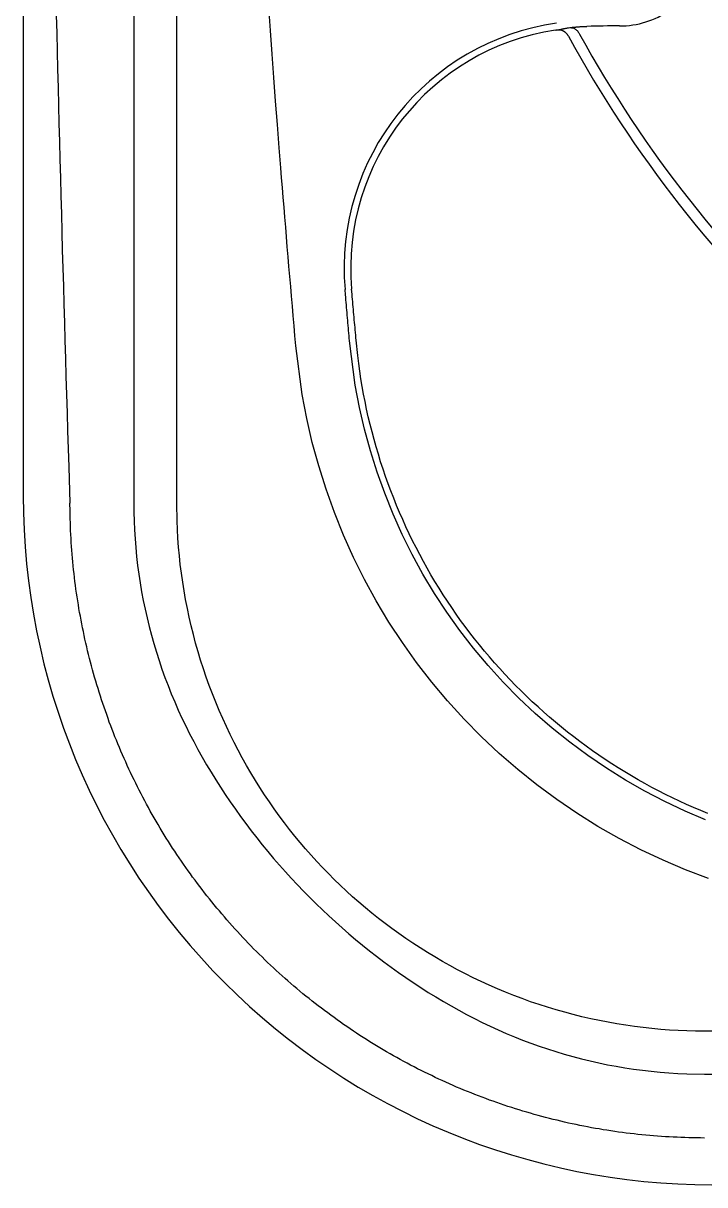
# Model space of a CAD drawing. Extents: x 527 to 614, y 487 to 635.
# Drawn here: x 526.9 to 538.78, y 505.03 to 525.26 of the extents above; entities that cross this region are included whole.
import ezdxf

# ---------------------------------------------------------------- set-up
doc = ezdxf.new("R2010")
doc.units = 0
doc.header["$MEASUREMENT"] = 0
doc.layers.add('1', color=4, linetype='Continuous')

# ---------------------------------------------------------------- blocks, each defined once
blk = doc.blocks.new('VANGUARD')
at = {"layer": '1', "color": 3, "linetype": 'Continuous'}
for p, q in [((1.929, 74.866), (1.929, 11.869)), ((11.871, 1.928), (36.204, 1.928))]:
    blk.add_line(p, q, dxfattribs=at)
at = {"layer": '1', "color": 4}
blk.add_lwpolyline([(86.737, 74.737, 0.414214), (74.737, 86.737), (12, 86.737, 0.414214), (0, 74.737), (0, 12, 0.414214), (12, 0), (74.737, 0, 0.414214), (86.737, 12)], format="xyb", close=True, dxfattribs=at)
at = {"layer": '1', "color": 3, "linetype": 'Continuous'}
for points in [[(2.677, 11.868), (2.677, 13.668), (2.677, 15.468), (2.677, 17.268), (2.677, 19.068), (2.677, 20.868)], [(0.577, 20.373), (0.584, 20.058), (0.592, 19.743), (0.6, 19.428), (0.607, 19.113), (0.615, 18.798), (0.623, 18.484), (0.631, 18.169), (0.64, 17.854), (0.648, 17.539), (0.656, 17.224), (0.665, 16.909), (0.673, 16.594), (0.682, 16.28), (0.691, 15.965), (0.7, 15.65), (0.709, 15.335), (0.718, 15.02), (0.727, 14.705), (0.736, 14.391), (0.745, 14.076), (0.755, 13.761), (0.764, 13.446), (0.774, 13.131), (0.784, 12.816), (0.794, 12.502), (0.813, 11.872)], [(9.275, 20.103), (9.276, 20.105), (9.278, 20.106), (9.28, 20.107), (9.281, 20.108), (9.283, 20.109), (9.285, 20.11), (9.286, 20.11), (9.288, 20.111), (9.29, 20.112), (9.292, 20.112), (9.294, 20.113), (9.295, 20.113), (9.297, 20.114), (9.299, 20.114), (9.3, 20.114), (9.302, 20.115), (9.303, 20.115), (9.305, 20.115), (9.306, 20.115), (9.308, 20.116), (9.309, 20.116), (9.311, 20.116), (9.312, 20.116), (9.314, 20.116), (9.315, 20.116), (9.316, 20.116), (9.318, 20.115), (9.319, 20.115), (9.322, 20.113)], [(9.322, 20.113), (9.332, 20.116), (9.342, 20.119), (9.352, 20.121), (9.362, 20.123), (9.372, 20.126), (9.382, 20.128), (9.392, 20.13), (9.403, 20.132), (9.413, 20.134), (9.423, 20.136), (9.433, 20.138), (9.443, 20.14), (9.454, 20.142), (9.464, 20.143), (9.474, 20.145), (9.485, 20.147), (9.495, 20.148), (9.505, 20.15), (9.526, 20.153)], [(9.322, 20.113), (9.325, 20.115), (9.328, 20.115), (9.331, 20.116), (9.335, 20.117), (9.338, 20.117), (9.342, 20.117), (9.345, 20.117), (9.349, 20.117), (9.353, 20.117), (9.356, 20.117), (9.36, 20.116), (9.364, 20.115), (9.368, 20.114), (9.372, 20.113), (9.376, 20.112), (9.38, 20.111), (9.384, 20.11), (9.388, 20.108), (9.393, 20.106), (9.397, 20.105), (9.401, 20.103), (9.405, 20.101), (9.409, 20.098), (9.413, 20.096), (9.417, 20.094), (9.421, 20.091), (9.425, 20.089), (9.429, 20.086), (9.433, 20.083), (9.437, 20.08), (9.44, 20.077), (9.444, 20.074), (9.448, 20.071), (9.451, 20.067), (9.455, 20.064), (9.458, 20.06), (9.462, 20.057), (9.465, 20.053), (9.469, 20.049), (9.472, 20.046), (9.475, 20.042), (9.478, 20.038), (9.481, 20.033), (9.484, 20.029), (9.487, 20.025), (9.49, 20.021), (9.493, 20.017), (9.495, 20.012), (9.5, 20.003)], [(9.526, 20.153), (9.53, 20.154), (9.535, 20.154), (9.54, 20.155), (9.545, 20.155), (9.55, 20.156), (9.555, 20.157), (9.56, 20.157), (9.566, 20.158), (9.572, 20.159), (9.577, 20.159), (9.583, 20.16), (9.59, 20.161), (9.596, 20.161), (9.602, 20.162), (9.609, 20.163), (9.616, 20.163), (9.622, 20.164), (9.629, 20.164), (9.636, 20.165), (9.643, 20.166), (9.651, 20.166), (9.658, 20.167), (9.665, 20.167), (9.673, 20.168), (9.68, 20.168), (9.688, 20.169), (9.696, 20.169), (9.703, 20.17), (9.711, 20.17), (9.719, 20.171), (9.727, 20.171), (9.735, 20.171), (9.743, 20.172), (9.759, 20.172)], [(9.526, 20.153), (9.539, 20.153), (9.552, 20.152), (9.566, 20.15), (9.579, 20.147), (9.593, 20.142), (9.606, 20.136), (9.619, 20.129), (9.631, 20.121), (9.643, 20.111), (9.654, 20.101), (9.664, 20.089), (9.673, 20.077), (9.682, 20.064), (9.696, 20.038)], [(9.759, 20.172), (9.762, 20.173), (9.765, 20.173), (9.768, 20.173), (9.772, 20.173), (9.775, 20.173), (9.778, 20.173), (9.781, 20.173), (9.785, 20.173), (9.788, 20.174), (9.791, 20.174), (9.794, 20.174), (9.797, 20.174), (9.801, 20.174), (9.804, 20.174), (9.807, 20.174), (9.81, 20.174), (9.814, 20.174), (9.817, 20.175), (9.823, 20.175)], [(5.687, 14.698), (5.683, 14.743), (5.679, 14.787), (5.675, 14.832), (5.671, 14.876), (5.667, 14.921), (5.663, 14.966), (5.659, 15.01), (5.655, 15.055), (5.651, 15.1), (5.647, 15.144), (5.643, 15.189), (5.639, 15.233), (5.635, 15.278), (5.631, 15.323), (5.627, 15.367), (5.624, 15.412), (5.62, 15.456), (5.616, 15.501), (5.608, 15.59)], [(5.802, 14.708), (5.798, 14.753), (5.794, 14.798), (5.79, 14.842), (5.786, 14.887), (5.782, 14.931), (5.778, 14.976), (5.774, 15.02), (5.77, 15.065), (5.766, 15.11), (5.762, 15.154), (5.758, 15.199), (5.754, 15.243), (5.75, 15.288), (5.746, 15.333), (5.743, 15.377), (5.739, 15.422), (5.735, 15.466), (5.731, 15.511), (5.723, 15.6)], [(11.892, 6.357), (11.533, 6.509), (11.18, 6.675), (10.834, 6.855), (10.494, 7.049), (10.163, 7.256), (9.84, 7.476), (9.525, 7.708), (9.22, 7.953), (8.924, 8.209), (8.639, 8.477), (8.364, 8.756), (8.101, 9.045), (7.849, 9.345), (7.609, 9.654), (7.382, 9.973), (7.168, 10.3), (6.966, 10.635), (6.779, 10.977), (6.605, 11.327), (6.445, 11.682), (6.299, 12.044), (6.168, 12.411), (6.05, 12.784), (5.948, 13.16), (5.86, 13.54), (5.787, 13.924), (5.687, 14.698)], [(11.933, 6.465), (11.808, 6.516), (11.683, 6.569), (11.56, 6.623), (11.437, 6.679), (11.315, 6.737), (11.193, 6.797), (11.073, 6.858), (10.953, 6.921), (10.835, 6.986), (10.717, 7.052), (10.6, 7.12), (10.484, 7.189), (10.369, 7.26), (10.255, 7.333), (10.142, 7.407), (10.03, 7.483), (9.919, 7.56), (9.809, 7.639), (9.7, 7.719), (9.593, 7.801), (9.486, 7.884), (9.381, 7.968), (9.277, 8.054), (9.174, 8.142), (9.072, 8.231), (8.971, 8.321), (8.872, 8.413), (8.774, 8.506), (8.677, 8.6), (8.581, 8.696), (8.487, 8.793), (8.394, 8.891), (8.303, 8.99), (8.213, 9.091), (8.124, 9.193), (8.037, 9.296), (7.951, 9.401), (7.867, 9.506), (7.784, 9.613), (7.703, 9.721), (7.623, 9.83), (7.544, 9.94), (7.467, 10.051), (7.392, 10.163), (7.318, 10.276), (7.246, 10.391), (7.175, 10.506), (7.106, 10.622), (7.039, 10.739), (6.973, 10.857), (6.909, 10.976), (6.847, 11.096), (6.786, 11.217), (6.727, 11.338), (6.669, 11.461), (6.614, 11.584), (6.56, 11.708), (6.507, 11.832), (6.457, 11.957), (6.408, 12.083), (6.36, 12.21), (6.315, 12.337), (6.271, 12.465), (6.229, 12.593), (6.189, 12.722), (6.15, 12.852), (6.114, 12.982), (6.079, 13.112), (6.046, 13.243), (6.014, 13.375), (5.985, 13.507), (5.957, 13.639), (5.931, 13.772), (5.907, 13.905), (5.885, 14.038), (5.865, 14.172), (5.846, 14.305), (5.829, 14.44), (5.802, 14.708)], [(11.874, 0.813), (11.805, 0.815), (11.737, 0.816), (11.668, 0.818), (11.599, 0.819), (11.531, 0.821), (11.462, 0.823), (11.394, 0.826), (11.326, 0.829), (11.258, 0.833), (11.19, 0.837), (11.122, 0.841), (11.053, 0.846), (10.985, 0.851), (10.917, 0.857), (10.849, 0.863), (10.781, 0.87), (10.713, 0.877), (10.645, 0.884), (10.578, 0.892), (10.51, 0.901), (10.442, 0.909), (10.375, 0.918), (10.307, 0.928), (10.24, 0.938), (10.172, 0.948), (10.105, 0.959), (10.038, 0.971), (9.97, 0.982), (9.903, 0.994), (9.836, 1.007), (9.769, 1.02), (9.702, 1.033), (9.635, 1.047), (9.569, 1.061), (9.502, 1.075), (9.435, 1.09), (9.369, 1.106), (9.302, 1.122), (9.236, 1.138), (9.17, 1.154), (9.104, 1.172), (9.038, 1.189), (8.972, 1.207), (8.906, 1.225), (8.84, 1.244), (8.775, 1.263), (8.709, 1.282), (8.644, 1.302), (8.578, 1.323), (8.513, 1.343), (8.448, 1.364), (8.383, 1.386), (8.319, 1.408), (8.254, 1.43), (8.19, 1.453), (8.125, 1.476), (8.061, 1.5), (7.997, 1.524), (7.933, 1.548), (7.87, 1.573), (7.806, 1.598), (7.743, 1.623), (7.679, 1.649), (7.616, 1.675), (7.553, 1.702), (7.491, 1.729), (7.428, 1.757), (7.366, 1.784), (7.303, 1.813), (7.241, 1.841), (7.179, 1.87), (7.118, 1.9), (7.056, 1.929), (6.995, 1.959), (6.934, 1.99), (6.873, 2.021), (6.812, 2.052), (6.751, 2.084), (6.691, 2.116), (6.631, 2.148), (6.571, 2.181), (6.511, 2.214), (6.451, 2.247), (6.392, 2.281), (6.333, 2.315), (6.274, 2.35), (6.215, 2.385), (6.157, 2.42), (6.098, 2.456), (6.04, 2.492), (5.982, 2.528), (5.925, 2.565), (5.867, 2.602), (5.81, 2.64), (5.753, 2.677), (5.696, 2.715), (5.64, 2.754), (5.584, 2.793), (5.528, 2.832), (5.472, 2.871), (5.416, 2.911), (5.361, 2.952), (5.306, 2.992), (5.251, 3.033), (5.197, 3.074), (5.142, 3.116), (5.088, 3.158), (5.035, 3.2), (4.981, 3.242), (4.928, 3.285), (4.875, 3.328), (4.822, 3.372), (4.77, 3.416), (4.717, 3.46), (4.666, 3.504), (4.614, 3.549), (4.563, 3.594), (4.511, 3.64), (4.461, 3.686), (4.41, 3.732), (4.36, 3.778), (4.31, 3.825), (4.26, 3.872), (4.211, 3.919), (4.162, 3.967), (4.113, 4.015), (4.064, 4.063), (4.016, 4.111), (3.968, 4.16), (3.921, 4.209), (3.873, 4.259), (3.826, 4.308), (3.78, 4.358), (3.733, 4.408), (3.687, 4.459), (3.642, 4.51), (3.596, 4.561), (3.551, 4.612), (3.506, 4.664), (3.462, 4.716), (3.418, 4.768), (3.374, 4.82), (3.33, 4.873), (3.287, 4.926), (3.244, 4.979), (3.202, 5.033), (3.159, 5.087), (3.117, 5.141), (3.076, 5.195), (3.035, 5.249), (2.994, 5.304), (2.953, 5.359), (2.913, 5.415), (2.873, 5.47), (2.834, 5.526), (2.794, 5.582), (2.756, 5.638), (2.717, 5.695), (2.679, 5.751), (2.641, 5.808), (2.604, 5.865), (2.567, 5.923), (2.53, 5.981), (2.493, 6.038), (2.457, 6.097), (2.422, 6.155), (2.387, 6.213), (2.352, 6.272), (2.317, 6.331), (2.283, 6.39), (2.249, 6.45), (2.215, 6.509), (2.182, 6.569), (2.15, 6.629), (2.117, 6.689), (2.085, 6.75), (2.054, 6.81), (2.022, 6.871), (1.992, 6.932), (1.961, 6.993), (1.931, 7.054), (1.901, 7.116), (1.872, 7.178), (1.843, 7.239), (1.814, 7.302), (1.786, 7.364), (1.758, 7.426), (1.731, 7.489), (1.704, 7.552), (1.677, 7.614), (1.651, 7.678), (1.625, 7.741), (1.599, 7.804), (1.574, 7.868), (1.55, 7.931), (1.525, 7.995), (1.501, 8.059), (1.478, 8.123), (1.455, 8.188), (1.432, 8.252), (1.409, 8.317), (1.388, 8.382), (1.366, 8.446), (1.345, 8.511), (1.324, 8.577), (1.304, 8.642), (1.284, 8.707), (1.264, 8.773), (1.245, 8.838), (1.227, 8.904), (1.208, 8.97), (1.19, 9.036), (1.173, 9.102), (1.156, 9.168), (1.139, 9.234), (1.123, 9.3), (1.107, 9.367), (1.092, 9.433), (1.077, 9.5), (1.062, 9.566), (1.048, 9.633), (1.034, 9.7), (1.021, 9.767), (1.008, 9.834), (0.996, 9.901), (0.984, 9.968), (0.972, 10.036), (0.961, 10.103), (0.95, 10.17), (0.939, 10.238), (0.929, 10.305), (0.92, 10.373), (0.911, 10.44), (0.902, 10.508), (0.894, 10.576), (0.886, 10.644), (0.878, 10.711), (0.871, 10.779), (0.865, 10.847), (0.858, 10.915), (0.853, 10.983), (0.847, 11.051), (0.842, 11.119), (0.838, 11.187), (0.834, 11.256), (0.83, 11.324), (0.827, 11.392), (0.824, 11.46), (0.822, 11.529), (0.82, 11.597), (0.818, 11.666), (0.817, 11.735), (0.813, 11.872)], [(1.929, 11.869), (1.93, 11.714), (1.934, 11.559), (1.94, 11.405), (1.95, 11.251), (1.962, 11.097), (1.977, 10.943), (1.994, 10.788), (2.015, 10.635), (2.038, 10.481), (2.064, 10.329), (2.092, 10.177), (2.124, 10.025), (2.158, 9.874), (2.194, 9.724), (2.234, 9.574), (2.276, 9.425), (2.321, 9.276), (2.368, 9.129), (2.418, 8.982), (2.47, 8.837), (2.525, 8.693), (2.581, 8.551), (2.641, 8.409), (2.702, 8.268), (2.766, 8.129), (2.832, 7.991), (2.9, 7.854), (2.971, 7.718), (3.044, 7.583), (3.118, 7.449), (3.195, 7.316), (3.274, 7.184), (3.355, 7.053), (3.438, 6.923), (3.522, 6.794), (3.609, 6.667), (3.698, 6.54), (3.788, 6.414), (3.88, 6.289), (3.974, 6.165), (4.07, 6.043), (4.166, 5.922), (4.265, 5.802), (4.364, 5.684), (4.466, 5.567), (4.568, 5.451), (4.672, 5.337), (4.778, 5.224), (4.885, 5.113), (4.993, 5.003), (5.103, 4.894), (5.214, 4.787), (5.327, 4.681), (5.441, 4.577), (5.557, 4.474), (5.674, 4.373), (5.793, 4.272), (5.913, 4.173), (6.035, 4.075), (6.159, 3.979), (6.284, 3.884), (6.411, 3.79), (6.539, 3.698), (6.667, 3.608), (6.797, 3.52), (6.927, 3.435), (7.058, 3.351), (7.19, 3.27), (7.322, 3.191), (7.456, 3.114), (7.59, 3.039), (7.726, 2.966), (7.862, 2.896), (8, 2.828), (8.138, 2.762), (8.278, 2.698), (8.418, 2.637), (8.56, 2.577), (8.702, 2.521), (8.845, 2.467), (8.99, 2.415), (9.135, 2.365), (9.282, 2.319), (9.429, 2.274), (9.578, 2.232), (9.727, 2.193), (9.877, 2.156), (10.029, 2.122), (10.18, 2.091), (10.332, 2.063), (10.485, 2.037), (10.637, 2.014), (10.791, 1.994), (10.944, 1.976), (11.098, 1.961), (11.252, 1.949), (11.407, 1.939), (11.562, 1.933), (11.871, 1.928)], [(11.87, 2.676), (11.718, 2.676), (11.565, 2.68), (11.413, 2.686), (11.261, 2.695), (11.109, 2.706), (10.957, 2.721), (10.804, 2.737), (10.652, 2.757), (10.499, 2.779), (10.346, 2.803), (10.194, 2.83), (10.041, 2.86), (9.889, 2.892), (9.737, 2.927), (9.586, 2.964), (9.436, 3.004), (9.286, 3.046), (9.137, 3.091), (8.989, 3.138), (8.841, 3.188), (8.695, 3.241), (8.55, 3.296), (8.406, 3.353), (8.263, 3.413), (8.122, 3.474), (7.981, 3.539), (7.843, 3.605), (7.706, 3.673), (7.57, 3.744), (7.436, 3.816), (7.304, 3.89), (7.174, 3.967), (7.045, 4.045), (6.918, 4.124), (6.792, 4.206), (6.669, 4.289), (6.547, 4.374), (6.426, 4.461), (6.308, 4.549), (6.191, 4.639), (6.076, 4.731), (5.963, 4.825), (5.851, 4.92), (5.741, 5.016), (5.633, 5.115), (5.526, 5.215), (5.421, 5.316), (5.318, 5.419), (5.216, 5.524), (5.116, 5.631), (5.018, 5.739), (4.921, 5.849), (4.826, 5.961), (4.733, 6.074), (4.641, 6.189), (4.551, 6.306), (4.462, 6.425), (4.376, 6.545), (4.291, 6.667), (4.207, 6.791), (4.126, 6.916), (4.046, 7.043), (3.968, 7.172), (3.892, 7.303), (3.817, 7.435), (3.745, 7.568), (3.675, 7.704), (3.606, 7.84), (3.54, 7.979), (3.476, 8.119), (3.414, 8.261), (3.354, 8.404), (3.297, 8.548), (3.242, 8.693), (3.19, 8.84), (3.14, 8.987), (3.092, 9.135), (3.047, 9.284), (3.005, 9.434), (2.965, 9.585), (2.928, 9.736), (2.893, 9.887), (2.861, 10.039), (2.831, 10.192), (2.804, 10.344), (2.78, 10.497), (2.758, 10.65), (2.738, 10.802), (2.721, 10.955), (2.707, 11.107), (2.696, 11.259), (2.687, 11.411), (2.681, 11.563), (2.677, 11.868)], [(35.971, 2.676), (34.766, 2.676), (33.561, 2.676), (32.356, 2.676), (31.151, 2.676), (29.946, 2.676), (28.741, 2.676), (27.536, 2.676), (26.331, 2.676), (25.125, 2.676), (23.92, 2.676), (22.715, 2.676), (21.51, 2.676), (20.305, 2.676), (19.1, 2.676), (17.895, 2.676), (16.69, 2.676), (15.485, 2.676), (14.28, 2.676), (11.87, 2.676)]]:
    blk.add_lwpolyline(points, dxfattribs=at)
at = {"layer": '1', "color": 2}
for points in [[(4.462, 18.057), (4.43, 18.466), (4.399, 18.875), (4.368, 19.284), (4.338, 19.693), (4.308, 20.102), (4.279, 20.511), (4.25, 20.921), (4.222, 21.33), (4.194, 21.739), (4.167, 22.149), (4.14, 22.558), (4.114, 22.968), (4.089, 23.377), (4.063, 23.787), (4.039, 24.197), (4.015, 24.606), (3.991, 25.016), (3.968, 25.426), (3.924, 26.245)], [(4.751, 14.614), (4.736, 14.786), (4.721, 14.959), (4.706, 15.131), (4.691, 15.303), (4.676, 15.475), (4.661, 15.647), (4.646, 15.819), (4.631, 15.991), (4.617, 16.163), (4.602, 16.335), (4.588, 16.507), (4.574, 16.679), (4.559, 16.851), (4.545, 17.024), (4.531, 17.196), (4.517, 17.368), (4.503, 17.54), (4.49, 17.712), (4.462, 18.057)], [(11.942, 5.335), (11.543, 5.485), (11.15, 5.652), (10.764, 5.833), (10.385, 6.03), (10.013, 6.242), (9.65, 6.469), (9.297, 6.709), (8.952, 6.963), (8.618, 7.231), (8.295, 7.512), (7.982, 7.805), (7.682, 8.11), (7.393, 8.427), (7.118, 8.756), (6.855, 9.094), (6.607, 9.443), (6.372, 9.801), (6.152, 10.167), (5.947, 10.542), (5.756, 10.925), (5.581, 11.314), (5.422, 11.71), (5.278, 12.112), (5.149, 12.519), (5.037, 12.93), (4.941, 13.346), (4.861, 13.766), (4.751, 14.614)]]:
    blk.add_lwpolyline(points, dxfattribs=at)
at = {"layer": '1', "color": 3, "linetype": 'Continuous'}
for centre, radius, start, end in [((10.395, 21.72), 1.537, 269.923, 304.3785), ((9.903, 15.962), 4.311, 98.0955, 184.9474), ((9.903, 15.962), 4.196, 98.6348, 184.9474), ((28.395, 30.359), 21.359, 208.8964, 245.9669), ((10.369, 2.368), 17.815, 89.923, 91.7551), ((28.395, 30.359), 21.547, 208.7255, 245.9669)]:
    blk.add_arc(centre, radius, start, end, dxfattribs=at)

msp = doc.modelspace()

# ---------------------------------------------------------------- block references
at = {"layer": '1'}
msp.add_blockref('VANGUARD', (526.9, 505.027), dxfattribs=at)

doc.saveas('drawing.dxf')
